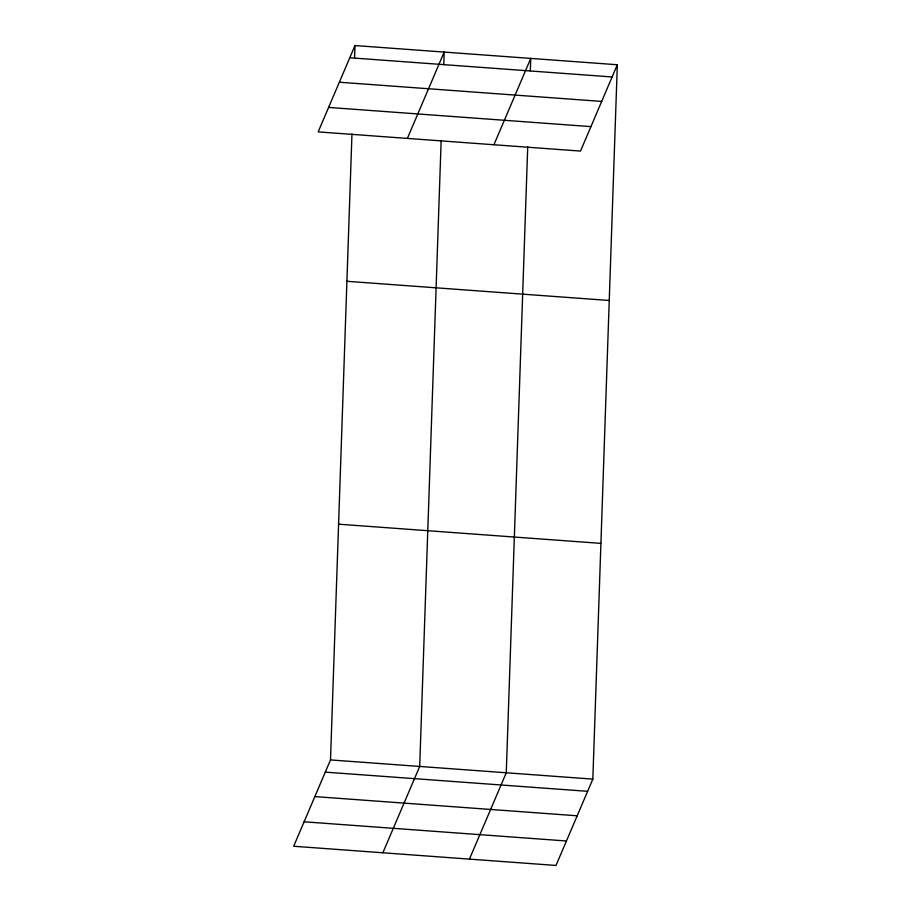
<?xml version="1.0" encoding="UTF-8"?>
<svg xmlns="http://www.w3.org/2000/svg" width="911" height="911" viewBox="0 0 911 911"><rect width="100%" height="100%" fill="white"/><g stroke="black" fill="none" stroke-linecap="round" stroke-linejoin="round"><path stroke-width="1.37" d="M617.328 64.749L580.501 151.078L318.167 131.89L354.994 45.55L617.328 64.749L592.833 779.11L556.006 865.45L293.672 846.251L330.499 759.922L351.965 133.951M354.561 58.179L354.994 45.55M441.152 140.476L419.698 766.447L382.871 852.776M443.748 64.704L444.181 52.075L407.365 138.415M527.72 146.819L506.265 772.779L469.438 859.119M530.327 71.035L530.76 58.406L493.933 144.747M349.79 57.757L612.124 76.957M339.347 82.218L601.681 101.417M328.598 107.418L590.932 126.618M346.909 281.294L609.243 300.482M338.585 524.178L600.918 543.377M330.499 759.922L592.833 779.11M325.295 772.129L587.629 791.317M314.853 796.59L577.187 815.789M304.103 821.79L566.437 840.99"/></g></svg>
